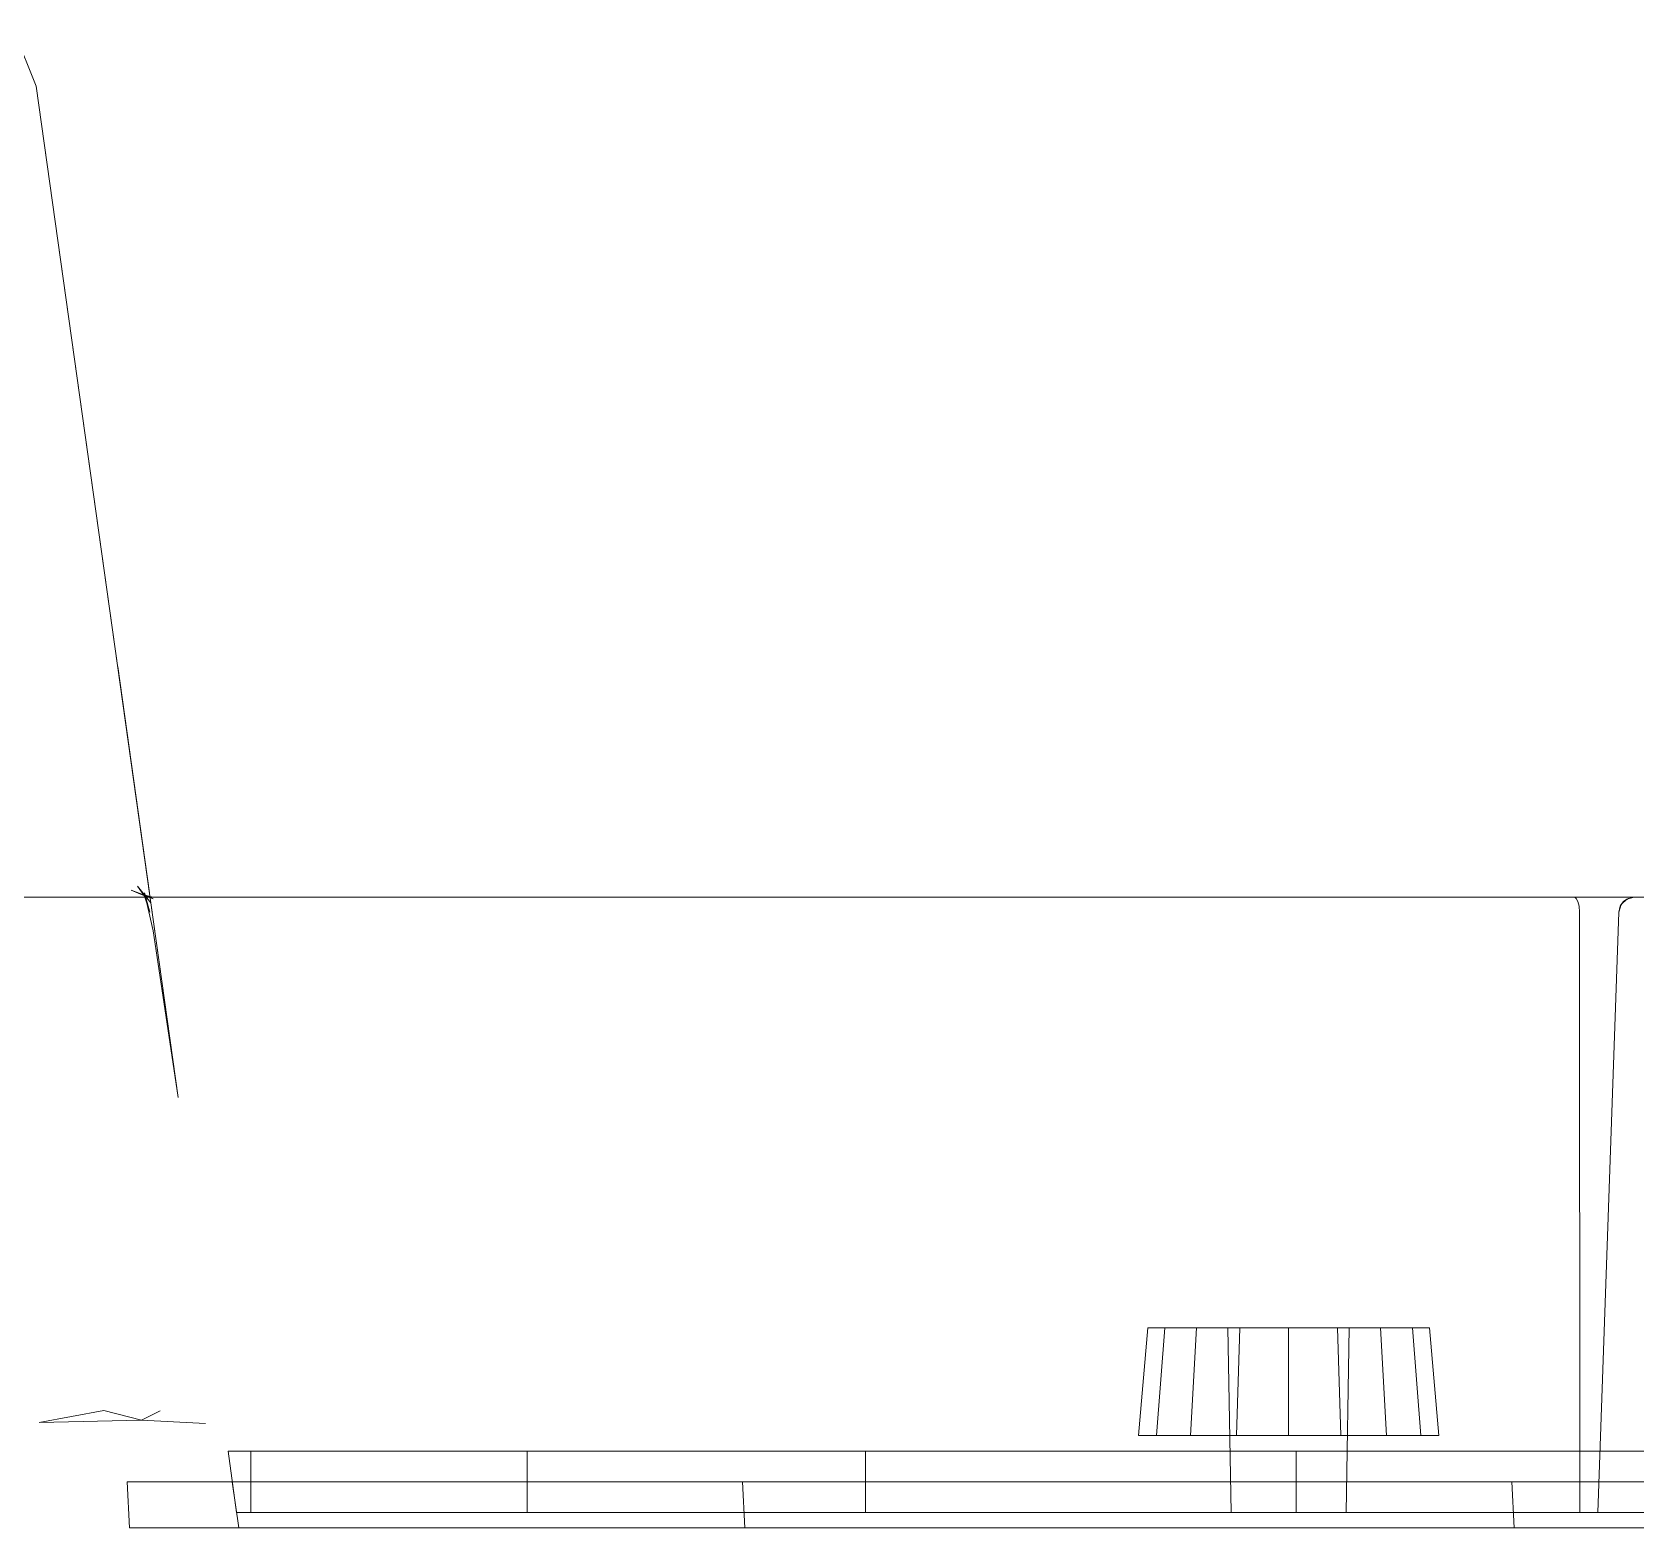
# Model space of a CAD drawing. Header units: millimetres. Extents: x 0 to 1729, y -270 to 583.
# Drawn here: x 253.7 to 305.8, y 519.8 to 568.5 of the extents above; entities that cross this region are included whole.
import ezdxf

# ---------------------------------------------------------------- set-up
doc = ezdxf.new("R2010")
doc.units = ezdxf.units.MM
doc.layers.add('OUTLINE', color=7, linetype='Continuous')

msp = doc.modelspace()

# ---------------------------------------------------------------- linework, layer by layer
at = {"layer": 'OUTLINE', "lineweight": 13}
for p, q in [((253.096, 568.464), (253.794, 566.71)), ((253.794, 566.71), (257.406, 541.008)), ((253.794, 566.71), (258.414, 533.836)), ((256.446, 547.837), (257.406, 541.008)), ((256.446, 547.837), (257.48, 540.481)), ((256.883, 540.569), (257.189, 540.444)), ((256.883, 540.569), (257.485, 540.34)), ((257.088, 540.706), (257.295, 540.436)), ((257.088, 540.706), (257.313, 540.371)), ((257.088, 540.706), (257.313, 540.371)), ((257.088, 540.706), (257.522, 540.154)), ((257.406, 541.008), (258.414, 533.836)), ((257.406, 541.008), (257.48, 540.481)), ((6, 540.34), (1142, 540.34)), ((6, 540.34), (1142, 540.34)), ((6, 540.34), (1142, 540.34)), ((6, 540.34), (1142, 540.34)), ((257.189, 540.444), (257.583, 540.34)), ((257.189, 540.444), (257.601, 540.285)), ((257.189, 540.444), (257.485, 540.34)), ((257.189, 540.444), (257.583, 540.34)), ((257.189, 540.444), (257.601, 540.285)), ((257.295, 540.436), (257.601, 540.285)), ((257.295, 540.436), (257.522, 540.154)), ((257.295, 540.436), (257.601, 540.285)), ((257.313, 540.371), (257.492, 539.861)), ((257.313, 540.371), (257.492, 539.861)), ((257.32, 540.481), (257.492, 539.861)), ((257.32, 540.481), (257.597, 539.253)), ((257.32, 540.481), (257.492, 539.861)), ((257.32, 540.481), (257.597, 539.253)), ((303.804, 540.34), (303.85, 540.304)), ((303.804, 540.34), (303.965, 540.34)), ((303.804, 540.34), (303.85, 540.304)), ((303.804, 540.34), (303.965, 540.34)), ((303.804, 540.34), (303.85, 540.304)), ((303.804, 540.34), (303.965, 540.34)), ((303.804, 540.34), (303.85, 540.304)), ((303.804, 540.34), (303.965, 540.34)), ((303.804, 540.34), (303.85, 540.304)), ((303.804, 540.34), (303.965, 540.34)), ((303.804, 540.34), (303.85, 540.304)), ((303.804, 540.34), (303.965, 540.34)), ((303.804, 540.34), (303.85, 540.304)), ((303.804, 540.34), (303.965, 540.34)), ((303.804, 540.34), (303.85, 540.304)), ((303.804, 540.34), (303.965, 540.34)), ((303.804, 540.34), (303.85, 540.304)), ((303.804, 540.34), (303.965, 540.34)), ((303.804, 540.34), (303.85, 540.304)), ((303.804, 540.34), (303.965, 540.34)), ((303.804, 540.34), (303.85, 540.304)), ((303.804, 540.34), (303.965, 540.34)), ((303.804, 540.34), (303.85, 540.304)), ((303.804, 540.34), (303.965, 540.34)), ((303.804, 540.34), (303.85, 540.304)), ((303.804, 540.34), (303.965, 540.34)), ((303.804, 540.34), (303.85, 540.304)), ((303.804, 540.34), (303.965, 540.34)), ((303.804, 540.34), (303.85, 540.304)), ((303.804, 540.34), (303.965, 540.34)), ((303.804, 540.34), (303.85, 540.304)), ((303.804, 540.34), (303.965, 540.34)), ((303.804, 540.34), (303.85, 540.304)), ((303.804, 540.34), (303.965, 540.34)), ((303.804, 540.34), (303.85, 540.304)), ((303.804, 540.34), (303.965, 540.34)), ((303.85, 540.304), (303.901, 540.202)), ((303.85, 540.304), (303.901, 540.202)), ((303.85, 540.304), (303.901, 540.202)), ((303.85, 540.304), (303.901, 540.202)), ((303.85, 540.304), (303.901, 540.202)), ((303.85, 540.304), (303.901, 540.202)), ((303.85, 540.304), (303.901, 540.202)), ((303.85, 540.304), (303.901, 540.202)), ((303.85, 540.304), (303.901, 540.202)), ((303.85, 540.304), (303.901, 540.202)), ((303.85, 540.304), (303.901, 540.202)), ((303.85, 540.304), (303.901, 540.202)), ((303.85, 540.304), (303.901, 540.202)), ((303.85, 540.304), (303.901, 540.202)), ((303.85, 540.304), (303.901, 540.202)), ((303.85, 540.304), (303.901, 540.202)), ((303.85, 540.304), (303.901, 540.202)), ((303.85, 540.304), (303.901, 540.202)), ((303.901, 540.202), (303.941, 540.047)), ((303.901, 540.202), (303.941, 540.047)), ((303.901, 540.202), (303.941, 540.047)), ((303.901, 540.202), (303.941, 540.047)), ((303.901, 540.202), (303.941, 540.047)), ((303.901, 540.202), (303.941, 540.047)), ((303.901, 540.202), (303.941, 540.047)), ((303.901, 540.202), (303.941, 540.047)), ((303.901, 540.202), (303.941, 540.047)), ((303.901, 540.202), (303.941, 540.047)), ((303.901, 540.202), (303.941, 540.047)), ((303.901, 540.202), (303.941, 540.047)), ((303.901, 540.202), (303.941, 540.047)), ((303.901, 540.202), (303.941, 540.047)), ((303.901, 540.202), (303.941, 540.047)), ((303.901, 540.202), (303.941, 540.047)), ((303.901, 540.202), (303.941, 540.047)), ((303.901, 540.202), (303.941, 540.047)), ((303.941, 540.047), (303.957, 539.857)), ((303.941, 540.047), (303.957, 539.857)), ((303.941, 540.047), (303.957, 539.857)), ((303.941, 540.047), (303.957, 539.857)), ((303.941, 540.047), (303.957, 539.857)), ((303.941, 540.047), (303.957, 539.857)), ((303.941, 540.047), (303.957, 539.857)), ((303.941, 540.047), (303.957, 539.857)), ((303.941, 540.047), (303.957, 539.857)), ((303.941, 540.047), (303.957, 539.857)), ((303.941, 540.047), (303.957, 539.857)), ((303.941, 540.047), (303.957, 539.857)), ((303.941, 540.047), (303.957, 539.857)), ((303.941, 540.047), (303.957, 539.857)), ((303.941, 540.047), (303.957, 539.857)), ((303.941, 540.047), (303.957, 539.857)), ((303.941, 540.047), (303.957, 539.857)), ((303.941, 540.047), (303.957, 539.857)), ((303.965, 540.34), (304.482, 540.34)), ((303.965, 540.34), (304.482, 540.34)), ((303.965, 540.34), (304.482, 540.34)), ((303.965, 540.34), (304.482, 540.34)), ((303.965, 540.34), (304.482, 540.34)), ((303.965, 540.34), (304.482, 540.34)), ((303.965, 540.34), (304.482, 540.34)), ((303.965, 540.34), (304.482, 540.34)), ((303.965, 540.34), (304.482, 540.34)), ((303.965, 540.34), (304.482, 540.34)), ((303.965, 540.34), (304.482, 540.34)), ((303.965, 540.34), (304.482, 540.34)), ((303.965, 540.34), (304.482, 540.34)), ((303.965, 540.34), (304.482, 540.34)), ((303.965, 540.34), (304.482, 540.34)), ((303.965, 540.34), (304.482, 540.34)), ((303.965, 540.34), (304.482, 540.34)), ((303.965, 540.34), (304.482, 540.34)), ((304.482, 540.34), (305.237, 540.34)), ((304.482, 540.34), (305.237, 540.34)), ((304.482, 540.34), (305.237, 540.34)), ((304.482, 540.34), (305.237, 540.34)), ((304.482, 540.34), (305.237, 540.34)), ((304.482, 540.34), (305.237, 540.34)), ((304.482, 540.34), (305.237, 540.34)), ((304.482, 540.34), (305.237, 540.34)), ((304.482, 540.34), (305.237, 540.34)), ((304.482, 540.34), (305.237, 540.34)), ((304.482, 540.34), (305.237, 540.34)), ((304.482, 540.34), (305.237, 540.34)), ((304.482, 540.34), (305.237, 540.34)), ((304.482, 540.34), (305.237, 540.34)), ((304.482, 540.34), (305.237, 540.34)), ((304.482, 540.34), (305.237, 540.34)), ((304.482, 540.34), (305.237, 540.34)), ((304.482, 540.34), (305.237, 540.34)), ((305.233, 539.857), (305.306, 540.1)), ((305.233, 539.857), (305.306, 540.1)), ((305.233, 539.857), (305.278, 540.047)), ((305.233, 539.857), (305.278, 540.047)), ((305.233, 539.857), (305.278, 540.047)), ((305.233, 539.857), (305.278, 540.047)), ((305.233, 539.857), (305.278, 540.047)), ((305.233, 539.857), (305.278, 540.047)), ((305.233, 539.857), (305.278, 540.047)), ((305.233, 539.857), (305.278, 540.047)), ((305.233, 539.857), (305.278, 540.047)), ((305.233, 539.857), (305.278, 540.047)), ((305.233, 539.857), (305.278, 540.047)), ((305.233, 539.857), (305.278, 540.047)), ((305.233, 539.857), (305.278, 540.047)), ((305.233, 539.857), (305.278, 540.047)), ((305.233, 539.857), (305.278, 540.047)), ((305.233, 539.857), (305.278, 540.047)), ((305.233, 539.857), (305.278, 540.047)), ((305.233, 539.857), (305.278, 540.047)), ((305.237, 540.34), (305.733, 540.34)), ((305.237, 540.34), (305.733, 540.34)), ((305.237, 540.34), (305.733, 540.34)), ((305.237, 540.34), (305.733, 540.34)), ((305.237, 540.34), (305.733, 540.34)), ((305.237, 540.34), (305.733, 540.34)), ((305.237, 540.34), (305.733, 540.34)), ((305.237, 540.34), (305.733, 540.34)), ((305.237, 540.34), (305.733, 540.34)), ((305.237, 540.34), (305.733, 540.34)), ((305.237, 540.34), (305.733, 540.34)), ((305.237, 540.34), (305.733, 540.34)), ((305.237, 540.34), (305.733, 540.34)), ((305.237, 540.34), (305.733, 540.34)), ((305.237, 540.34), (305.733, 540.34)), ((305.237, 540.34), (305.733, 540.34)), ((305.237, 540.34), (305.733, 540.34)), ((305.237, 540.34), (305.733, 540.34)), ((305.278, 540.047), (305.388, 540.202)), ((305.278, 540.047), (305.388, 540.202)), ((305.278, 540.047), (305.388, 540.202)), ((305.278, 540.047), (305.388, 540.202)), ((305.278, 540.047), (305.388, 540.202)), ((305.278, 540.047), (305.388, 540.202)), ((305.278, 540.047), (305.388, 540.202)), ((305.278, 540.047), (305.388, 540.202)), ((305.278, 540.047), (305.388, 540.202)), ((305.278, 540.047), (305.388, 540.202)), ((305.278, 540.047), (305.388, 540.202)), ((305.278, 540.047), (305.388, 540.202)), ((305.278, 540.047), (305.388, 540.202)), ((305.278, 540.047), (305.388, 540.202)), ((305.278, 540.047), (305.388, 540.202)), ((305.278, 540.047), (305.388, 540.202)), ((305.278, 540.047), (305.388, 540.202)), ((305.278, 540.047), (305.388, 540.202)), ((305.278, 540.047), (305.306, 540.1)), ((305.278, 540.047), (305.306, 540.1)), ((305.306, 540.1), (305.488, 540.276)), ((305.306, 540.1), (305.488, 540.276)), ((305.306, 540.1), (305.388, 540.202)), ((305.306, 540.1), (305.388, 540.202)), ((305.388, 540.202), (305.547, 540.304)), ((305.388, 540.202), (305.547, 540.304)), ((305.388, 540.202), (305.547, 540.304)), ((305.388, 540.202), (305.547, 540.304)), ((305.388, 540.202), (305.547, 540.304)), ((305.388, 540.202), (305.547, 540.304)), ((305.388, 540.202), (305.547, 540.304)), ((305.388, 540.202), (305.547, 540.304)), ((305.388, 540.202), (305.547, 540.304)), ((305.388, 540.202), (305.547, 540.304)), ((305.388, 540.202), (305.547, 540.304)), ((305.388, 540.202), (305.547, 540.304)), ((305.388, 540.202), (305.547, 540.304)), ((305.388, 540.202), (305.547, 540.304)), ((305.388, 540.202), (305.547, 540.304)), ((305.388, 540.202), (305.547, 540.304)), ((305.388, 540.202), (305.547, 540.304)), ((305.388, 540.202), (305.547, 540.304)), ((305.388, 540.202), (305.488, 540.276)), ((305.388, 540.202), (305.488, 540.276)), ((305.488, 540.276), (305.733, 540.34)), ((305.488, 540.276), (305.733, 540.34)), ((305.488, 540.276), (305.547, 540.304)), ((305.488, 540.276), (305.547, 540.304)), ((305.547, 540.304), (305.733, 540.34)), ((305.547, 540.304), (305.733, 540.34)), ((305.547, 540.304), (305.733, 540.34)), ((305.547, 540.304), (305.733, 540.34)), ((305.547, 540.304), (305.733, 540.34)), ((305.547, 540.304), (305.733, 540.34)), ((305.547, 540.304), (305.733, 540.34)), ((305.547, 540.304), (305.733, 540.34)), ((305.547, 540.304), (305.733, 540.34)), ((305.547, 540.304), (305.733, 540.34)), ((305.547, 540.304), (305.733, 540.34)), ((305.547, 540.304), (305.733, 540.34)), ((305.547, 540.304), (305.733, 540.34)), ((305.547, 540.304), (305.733, 540.34)), ((305.547, 540.304), (305.733, 540.34)), ((305.547, 540.304), (305.733, 540.34)), ((305.547, 540.304), (305.733, 540.34)), ((305.547, 540.304), (305.733, 540.34)), ((303.957, 539.857), (303.962, 520.34)), ((303.957, 539.857), (303.962, 520.34)), ((303.957, 539.857), (303.962, 520.34)), ((303.957, 539.857), (303.962, 520.34)), ((303.957, 539.857), (303.962, 520.34)), ((303.957, 539.857), (303.962, 520.34)), ((303.957, 539.857), (303.962, 520.34)), ((303.957, 539.857), (303.962, 520.34)), ((303.957, 539.857), (303.962, 520.34)), ((303.957, 539.857), (303.962, 520.34)), ((303.957, 539.857), (303.962, 520.34)), ((303.957, 539.857), (303.962, 520.34)), ((303.957, 539.857), (303.962, 520.34)), ((303.957, 539.857), (303.962, 520.34)), ((303.957, 539.857), (303.962, 520.34)), ((303.957, 539.857), (303.962, 520.34)), ((303.957, 539.857), (303.962, 520.34)), ((303.957, 539.857), (303.962, 520.34)), ((304.552, 520.34), (305.233, 539.857)), ((304.552, 520.34), (305.233, 539.857)), ((304.552, 520.34), (305.233, 539.857)), ((304.552, 520.34), (305.233, 539.857)), ((304.552, 520.34), (305.233, 539.857)), ((304.552, 520.34), (305.233, 539.857)), ((304.552, 520.34), (305.233, 539.857)), ((304.552, 520.34), (305.233, 539.857)), ((304.552, 520.34), (305.233, 539.857)), ((304.552, 520.34), (305.233, 539.857)), ((304.552, 520.34), (305.233, 539.857)), ((304.552, 520.34), (305.233, 539.857)), ((304.552, 520.34), (305.233, 539.857)), ((304.552, 520.34), (305.233, 539.857)), ((304.552, 520.34), (305.233, 539.857)), ((304.552, 520.34), (305.233, 539.857)), ((304.552, 520.34), (305.233, 539.857)), ((304.552, 520.34), (305.233, 539.857)), ((257.597, 539.253), (258.414, 533.836)), ((257.597, 539.253), (258.414, 533.836)), ((289.619, 522.84), (289.921, 526.34)), ((289.619, 522.84), (289.921, 526.34)), ((289.921, 526.34), (290.473, 526.34)), ((289.921, 526.34), (291.511, 526.34)), ((289.921, 526.34), (290.473, 526.34)), ((289.921, 526.34), (291.511, 526.34)), ((290.208, 522.84), (290.473, 526.34)), ((290.208, 522.84), (290.473, 526.34)), ((290.473, 526.34), (292.91, 526.34)), ((290.473, 526.34), (292.91, 526.34)), ((291.314, 522.84), (291.511, 526.34)), ((291.314, 522.84), (291.511, 526.34)), ((291.511, 526.34), (294.5, 526.34)), ((291.511, 526.34), (294.5, 526.34)), ((292.53, 526.34), (292.634, 520.34)), ((292.53, 526.34), (292.768, 526.34)), ((292.53, 526.34), (293.214, 526.34)), ((292.53, 526.34), (292.634, 520.34)), ((292.53, 526.34), (292.768, 526.34)), ((292.53, 526.34), (293.214, 526.34)), ((292.768, 526.34), (293.816, 526.34)), ((292.768, 526.34), (293.816, 526.34)), ((292.805, 522.84), (292.91, 526.34)), ((292.805, 522.84), (292.91, 526.34)), ((292.91, 526.34), (296.09, 526.34)), ((292.91, 526.34), (296.09, 526.34)), ((293.214, 526.34), (294.5, 526.34)), ((293.214, 526.34), (294.5, 526.34)), ((293.816, 526.34), (295.184, 526.34)), ((293.816, 526.34), (295.184, 526.34)), ((294.5, 522.84), (294.5, 526.34)), ((294.5, 522.84), (294.5, 526.34)), ((294.5, 526.34), (297.489, 526.34)), ((294.5, 526.34), (295.786, 526.34)), ((294.5, 526.34), (295.786, 526.34)), ((294.5, 526.34), (297.489, 526.34)), ((295.184, 526.34), (296.232, 526.34)), ((295.184, 526.34), (296.232, 526.34)), ((295.786, 526.34), (296.47, 526.34)), ((295.786, 526.34), (296.47, 526.34)), ((296.09, 526.34), (296.195, 522.84)), ((296.09, 526.34), (298.527, 526.34)), ((296.09, 526.34), (296.195, 522.84)), ((296.09, 526.34), (298.527, 526.34)), ((296.232, 526.34), (296.47, 526.34)), ((296.232, 526.34), (296.47, 526.34)), ((296.367, 520.34), (296.47, 526.34)), ((296.367, 520.34), (296.47, 526.34)), ((297.489, 526.34), (297.686, 522.84)), ((297.489, 526.34), (299.079, 526.34)), ((297.489, 526.34), (297.686, 522.84)), ((297.489, 526.34), (299.079, 526.34)), ((298.527, 526.34), (298.792, 522.84)), ((298.527, 526.34), (299.079, 526.34)), ((298.527, 526.34), (298.792, 522.84)), ((298.527, 526.34), (299.079, 526.34)), ((299.079, 526.34), (299.381, 522.84)), ((299.079, 526.34), (299.381, 522.84)), ((253.897, 523.262), (255.997, 523.662)), ((253.897, 523.262), (255.997, 523.662)), ((253.897, 523.262), (257.218, 523.338)), ((253.897, 523.262), (257.218, 523.338)), ((255.997, 523.662), (257.218, 523.338)), ((255.997, 523.662), (257.218, 523.338)), ((257.218, 523.338), (257.82, 523.646)), ((257.218, 523.338), (257.82, 523.646)), ((257.218, 523.338), (259.301, 523.236)), ((257.218, 523.338), (259.301, 523.236)), ((289.619, 522.84), (290.208, 522.84)), ((289.619, 522.84), (291.314, 522.84)), ((289.619, 522.84), (290.208, 522.84)), ((289.619, 522.84), (291.314, 522.84)), ((290.208, 522.84), (292.805, 522.84)), ((290.208, 522.84), (292.805, 522.84)), ((291.314, 522.84), (294.5, 522.84)), ((291.314, 522.84), (294.5, 522.84)), ((292.805, 522.84), (296.195, 522.84)), ((292.805, 522.84), (296.195, 522.84)), ((294.5, 522.84), (297.686, 522.84)), ((294.5, 522.84), (297.686, 522.84)), ((296.195, 522.84), (298.792, 522.84)), ((296.195, 522.84), (298.792, 522.84)), ((297.686, 522.84), (299.381, 522.84)), ((297.686, 522.84), (299.381, 522.84)), ((298.792, 522.84), (299.381, 522.84)), ((298.792, 522.84), (299.381, 522.84)), ((260.03, 522.34), (260.03, 522.34)), ((260.03, 522.34), (260.311, 520.34)), ((260.03, 522.34), (269.119, 522.34)), ((260.03, 522.34), (260.311, 520.34)), ((260.03, 522.34), (267.962, 522.34)), ((260.03, 522.34), (260.03, 522.34)), ((260.03, 522.34), (265.109, 522.34)), ((260.03, 522.34), (264.756, 522.34)), ((260.03, 522.34), (260.03, 522.34)), ((260.03, 522.34), (260.311, 520.34)), ((260.03, 522.34), (264.993, 522.34)), ((260.03, 522.34), (260.311, 520.34)), ((260.03, 522.34), (264.989, 522.34)), ((260.767, 522.34), (260.771, 520.34)), ((260.767, 522.34), (261.141, 522.34)), ((260.767, 522.34), (261.532, 522.34)), ((261.141, 522.34), (262.649, 522.34)), ((261.532, 522.34), (263.428, 522.34)), ((262.649, 522.34), (265.275, 522.34)), ((263.428, 522.34), (266.433, 522.34)), ((264.756, 522.34), (270.299, 522.34)), ((264.989, 522.34), (270.1, 522.34)), ((264.993, 522.34), (270.151, 522.34)), ((265.109, 522.34), (271.115, 522.34)), ((265.275, 522.34), (268.989, 522.34)), ((266.433, 522.34), (270.512, 522.34)), ((267.962, 522.34), (276.365, 522.34)), ((268.989, 522.34), (273.748, 522.34)), ((269.119, 522.34), (278.684, 522.34)), ((269.75, 520.34), (269.75, 522.34)), ((269.75, 522.34), (270.246, 522.34)), ((269.75, 522.34), (270.246, 522.34)), ((270.1, 522.34), (275.355, 522.34)), ((270.151, 522.34), (275.494, 522.34)), ((270.246, 522.34), (271.728, 522.34)), ((270.246, 522.34), (271.728, 522.34)), ((270.299, 522.34), (276.61, 522.34)), ((270.512, 522.34), (275.618, 522.34)), ((271.115, 522.34), (277.991, 522.34)), ((271.728, 522.34), (274.179, 522.34)), ((271.728, 522.34), (274.179, 522.34)), ((273.748, 522.34), (279.497, 522.34)), ((274.179, 522.34), (277.574, 522.34)), ((274.179, 522.34), (277.574, 522.34)), ((275.355, 522.34), (280.746, 522.34)), ((275.494, 522.34), (281.009, 522.34)), ((275.618, 522.34), (281.694, 522.34)), ((276.365, 522.34), (285.197, 522.34)), ((276.61, 522.34), (283.636, 522.34)), ((277.574, 522.34), (281.875, 522.34)), ((277.574, 522.34), (281.875, 522.34)), ((277.991, 522.34), (285.668, 522.34)), ((278.684, 522.34), (288.676, 522.34)), ((279.497, 522.34), (286.171, 522.34)), ((280.746, 522.34), (286.263, 522.34)), ((280.75, 520.34), (280.75, 522.34)), ((280.75, 522.34), (281.25, 522.34)), ((280.75, 522.34), (281.25, 522.34)), ((281.009, 522.34), (286.687, 522.34)), ((281.25, 522.34), (282.743, 522.34)), ((281.25, 522.34), (282.743, 522.34)), ((281.694, 522.34), (288.669, 522.34)), ((281.875, 522.34), (287.034, 522.34)), ((281.875, 522.34), (287.034, 522.34)), ((282.743, 522.34), (285.211, 522.34)), ((282.743, 522.34), (285.211, 522.34)), ((283.636, 522.34), (291.317, 522.34)), ((285.197, 522.34), (294.411, 522.34)), ((285.211, 522.34), (288.623, 522.34)), ((285.211, 522.34), (288.623, 522.34)), ((285.668, 522.34), (294.073, 522.34)), ((286.171, 522.34), (293.693, 522.34)), ((286.263, 522.34), (291.898, 522.34)), ((286.687, 522.34), (292.515, 522.34)), ((287.034, 522.34), (292.995, 522.34)), ((287.034, 522.34), (292.995, 522.34)), ((288.623, 522.34), (292.935, 522.34)), ((288.623, 522.34), (292.935, 522.34)), ((288.669, 522.34), (296.464, 522.34)), ((288.676, 522.34), (299.042, 522.34)), ((291.317, 522.34), (299.587, 522.34)), ((291.898, 522.34), (297.643, 522.34)), ((292.515, 522.34), (298.481, 522.34)), ((292.935, 522.34), (298.094, 522.34)), ((292.935, 522.34), (298.094, 522.34)), ((292.995, 522.34), (299.694, 522.34)), ((292.995, 522.34), (299.694, 522.34)), ((293.693, 522.34), (301.978, 522.34)), ((294.073, 522.34), (303.124, 522.34)), ((294.411, 522.34), (303.961, 522.34)), ((294.75, 520.34), (294.75, 522.34)), ((294.75, 522.34), (295.109, 522.34)), ((294.75, 522.34), (295.109, 522.34)), ((295.109, 522.34), (296.181, 522.34)), ((295.109, 522.34), (296.181, 522.34)), ((296.181, 522.34), (297.956, 522.34)), ((296.181, 522.34), (297.956, 522.34)), ((296.464, 522.34), (304.989, 522.34)), ((297.643, 522.34), (336.488, 522.34)), ((297.956, 522.34), (300.413, 522.34)), ((297.956, 522.34), (300.413, 522.34)), ((298.094, 522.34), (304.035, 522.34)), ((298.094, 522.34), (304.035, 522.34)), ((298.481, 522.34), (304.574, 522.34)), ((299.042, 522.34), (309.728, 522.34)), ((299.587, 522.34), (308.375, 522.34)), ((299.694, 522.34), (307.055, 522.34)), ((299.694, 522.34), (307.055, 522.34)), ((300.413, 522.34), (303.525, 522.34)), ((300.413, 522.34), (303.525, 522.34)), ((301.978, 522.34), (310.929, 522.34)), ((303.124, 522.34), (312.731, 522.34)), ((303.525, 522.34), (307.259, 522.34)), ((303.525, 522.34), (307.259, 522.34)), ((303.961, 522.34), (313.799, 522.34)), ((304.035, 522.34), (310.683, 522.34)), ((304.035, 522.34), (310.683, 522.34)), ((304.574, 522.34), (310.781, 522.34)), ((304.989, 522.34), (314.147, 522.34)), ((256.75, 521.34), (256.829, 519.84)), ((256.75, 521.34), (257.317, 521.34)), ((256.75, 521.34), (257.317, 521.34)), ((257.317, 521.34), (259.012, 521.34)), ((257.317, 521.34), (259.012, 521.34)), ((257.895, 521.34), (257.895, 521.34)), ((257.895, 521.34), (259.055, 521.34)), ((257.895, 521.34), (259.055, 521.34)), ((259.012, 521.34), (261.816, 521.34)), ((259.012, 521.34), (261.816, 521.34)), ((259.055, 521.34), (261.361, 521.34)), ((259.055, 521.34), (261.361, 521.34)), ((260.17, 521.34), (260.17, 521.34)), ((260.17, 521.34), (260.381, 519.84)), ((260.17, 521.34), (268.618, 521.34)), ((260.17, 521.34), (260.381, 519.84)), ((260.17, 521.34), (268.591, 521.34)), ((260.17, 521.34), (260.17, 521.34)), ((260.17, 521.34), (260.381, 519.84)), ((260.17, 521.34), (268.591, 521.34)), ((260.17, 521.34), (260.381, 519.84)), ((260.17, 521.34), (268.618, 521.34)), ((261.361, 521.34), (264.788, 521.34)), ((261.361, 521.34), (264.788, 521.34)), ((261.816, 521.34), (265.698, 521.34)), ((261.816, 521.34), (265.698, 521.34)), ((264.788, 521.34), (269.296, 521.34)), ((264.788, 521.34), (269.296, 521.34)), ((265.698, 521.34), (270.616, 521.34)), ((265.698, 521.34), (270.616, 521.34)), ((268.591, 521.34), (277.501, 521.34)), ((268.591, 521.34), (277.501, 521.34)), ((268.618, 521.34), (277.546, 521.34)), ((268.618, 521.34), (277.546, 521.34)), ((269.296, 521.34), (274.835, 521.34)), ((269.296, 521.34), (274.835, 521.34)), ((270.616, 521.34), (276.517, 521.34)), ((270.616, 521.34), (276.517, 521.34)), ((274.835, 521.34), (281.342, 521.34)), ((274.835, 521.34), (281.342, 521.34)), ((276.517, 521.34), (283.335, 521.34)), ((276.517, 521.34), (283.335, 521.34)), ((276.75, 521.34), (276.829, 519.84)), ((276.75, 521.34), (277.207, 521.34)), ((276.75, 521.34), (277.207, 521.34)), ((277.207, 521.34), (278.575, 521.34)), ((277.207, 521.34), (278.575, 521.34)), ((277.501, 521.34), (286.852, 521.34)), ((277.501, 521.34), (286.852, 521.34)), ((277.546, 521.34), (286.909, 521.34)), ((277.546, 521.34), (286.909, 521.34)), ((277.867, 521.34), (277.867, 521.34)), ((277.867, 521.34), (278.8, 521.34)), ((277.867, 521.34), (278.8, 521.34)), ((278.575, 521.34), (280.837, 521.34)), ((278.575, 521.34), (280.837, 521.34)), ((278.8, 521.34), (280.657, 521.34)), ((278.8, 521.34), (280.657, 521.34)), ((280.657, 521.34), (283.415, 521.34)), ((280.657, 521.34), (283.415, 521.34)), ((280.837, 521.34), (283.969, 521.34)), ((280.837, 521.34), (283.969, 521.34)), ((281.342, 521.34), (288.743, 521.34)), ((281.342, 521.34), (288.743, 521.34)), ((283.335, 521.34), (290.995, 521.34)), ((283.335, 521.34), (290.995, 521.34)), ((283.415, 521.34), (287.043, 521.34)), ((283.415, 521.34), (287.043, 521.34)), ((283.969, 521.34), (287.937, 521.34)), ((283.969, 521.34), (287.937, 521.34)), ((286.852, 521.34), (296.595, 521.34)), ((286.852, 521.34), (296.595, 521.34)), ((286.909, 521.34), (296.656, 521.34)), ((286.909, 521.34), (296.656, 521.34)), ((287.043, 521.34), (291.502, 521.34)), ((287.043, 521.34), (291.502, 521.34)), ((287.937, 521.34), (292.697, 521.34)), ((287.937, 521.34), (292.697, 521.34)), ((288.743, 521.34), (296.954, 521.34)), ((288.743, 521.34), (296.954, 521.34)), ((290.995, 521.34), (299.414, 521.34)), ((290.995, 521.34), (299.414, 521.34)), ((291.502, 521.34), (296.739, 521.34)), ((291.502, 521.34), (296.739, 521.34)), ((292.697, 521.34), (298.197, 521.34)), ((292.697, 521.34), (298.197, 521.34)), ((296.595, 521.34), (306.677, 521.34)), ((296.595, 521.34), (306.677, 521.34)), ((296.656, 521.34), (306.737, 521.34)), ((296.656, 521.34), (306.737, 521.34)), ((296.739, 521.34), (302.695, 521.34)), ((296.739, 521.34), (302.695, 521.34)), ((296.954, 521.34), (305.882, 521.34)), ((296.954, 521.34), (305.882, 521.34)), ((298.197, 521.34), (304.378, 521.34)), ((298.197, 521.34), (304.378, 521.34)), ((299.414, 521.34), (308.5, 521.34)), ((299.414, 521.34), (308.5, 521.34)), ((301.75, 521.34), (301.829, 519.84)), ((301.75, 521.34), (302.07, 521.34)), ((301.75, 521.34), (302.07, 521.34)), ((302.07, 521.34), (303.028, 521.34)), ((302.07, 521.34), (303.028, 521.34)), ((302.695, 521.34), (309.304, 521.34)), ((302.695, 521.34), (309.304, 521.34)), ((302.832, 521.34), (302.832, 521.34)), ((302.832, 521.34), (303.482, 521.34)), ((302.832, 521.34), (303.482, 521.34)), ((303.028, 521.34), (304.613, 521.34)), ((303.028, 521.34), (304.613, 521.34)), ((303.482, 521.34), (304.776, 521.34)), ((303.482, 521.34), (304.776, 521.34)), ((304.378, 521.34), (311.17, 521.34)), ((304.378, 521.34), (311.17, 521.34)), ((304.613, 521.34), (306.808, 521.34)), ((304.613, 521.34), (306.808, 521.34)), ((304.776, 521.34), (306.698, 521.34)), ((304.776, 521.34), (306.698, 521.34)), ((260.311, 520.34), (260.311, 520.34)), ((260.311, 520.34), (260.445, 520.34)), ((260.311, 520.34), (260.445, 520.34)), ((260.311, 520.34), (260.311, 520.34)), ((260.311, 520.34), (260.445, 520.34)), ((260.311, 520.34), (260.445, 520.34)), ((260.311, 520.34), (260.311, 520.34)), ((260.311, 520.34), (260.445, 520.34)), ((260.311, 520.34), (260.311, 520.34)), ((260.311, 520.34), (269.384, 520.34)), ((260.311, 520.34), (268.641, 520.34)), ((260.311, 520.34), (260.445, 520.34)), ((260.311, 520.34), (260.311, 520.34)), ((260.311, 520.34), (260.445, 520.34)), ((260.311, 520.34), (260.445, 520.34)), ((260.311, 520.34), (260.311, 520.34)), ((260.311, 520.34), (260.445, 520.34)), ((260.311, 520.34), (260.445, 520.34)), ((260.311, 520.34), (260.311, 520.34)), ((260.311, 520.34), (260.445, 520.34)), ((260.311, 520.34), (260.311, 520.34)), ((260.311, 520.34), (265.418, 520.34)), ((260.311, 520.34), (260.445, 520.34)), ((260.311, 520.34), (260.311, 520.34)), ((260.311, 520.34), (260.445, 520.34)), ((260.311, 520.34), (260.445, 520.34)), ((260.311, 520.34), (260.311, 520.34)), ((260.311, 520.34), (260.445, 520.34)), ((260.311, 520.34), (260.445, 520.34)), ((260.311, 520.34), (260.311, 520.34)), ((260.311, 520.34), (260.445, 520.34)), ((260.311, 520.34), (265.033, 520.34)), ((260.311, 520.34), (260.311, 520.34)), ((260.311, 520.34), (265.238, 520.34)), ((260.311, 520.34), (266.05, 520.34)), ((260.311, 520.34), (260.445, 520.34)), ((260.311, 520.34), (260.311, 520.34)), ((260.311, 520.34), (260.445, 520.34)), ((260.311, 520.34), (260.445, 520.34)), ((260.445, 520.34), (260.813, 520.34)), ((260.445, 520.34), (260.813, 520.34)), ((260.445, 520.34), (260.813, 520.34)), ((260.445, 520.34), (260.813, 520.34)), ((260.445, 520.34), (260.813, 520.34)), ((260.445, 520.34), (260.813, 520.34)), ((260.445, 520.34), (260.813, 520.34)), ((260.445, 520.34), (260.813, 520.34)), ((260.445, 520.34), (260.813, 520.34)), ((260.445, 520.34), (260.813, 520.34)), ((260.445, 520.34), (260.813, 520.34)), ((260.445, 520.34), (260.813, 520.34)), ((260.445, 520.34), (260.813, 520.34)), ((260.445, 520.34), (260.813, 520.34)), ((260.445, 520.34), (260.813, 520.34)), ((260.445, 520.34), (260.813, 520.34)), ((260.445, 520.34), (260.813, 520.34)), ((260.445, 520.34), (260.813, 520.34)), ((260.445, 520.34), (260.813, 520.34)), ((260.445, 520.34), (260.813, 520.34)), ((260.771, 520.34), (261.123, 520.34)), ((260.771, 520.34), (261.554, 520.34)), ((260.813, 520.34), (261.316, 520.34)), ((260.813, 520.34), (261.316, 520.34)), ((260.813, 520.34), (261.316, 520.34)), ((260.813, 520.34), (261.316, 520.34)), ((260.813, 520.34), (261.316, 520.34)), ((260.813, 520.34), (261.316, 520.34)), ((260.813, 520.34), (261.316, 520.34)), ((260.813, 520.34), (261.316, 520.34)), ((260.813, 520.34), (261.316, 520.34)), ((260.813, 520.34), (261.316, 520.34)), ((260.813, 520.34), (261.316, 520.34)), ((260.813, 520.34), (261.316, 520.34)), ((260.813, 520.34), (261.316, 520.34)), ((260.813, 520.34), (261.316, 520.34)), ((260.813, 520.34), (261.316, 520.34)), ((260.813, 520.34), (261.316, 520.34)), ((260.813, 520.34), (261.316, 520.34)), ((260.813, 520.34), (261.316, 520.34)), ((260.813, 520.34), (261.316, 520.34)), ((260.813, 520.34), (261.316, 520.34)), ((261.123, 520.34), (262.608, 520.34)), ((261.316, 520.34), (303.552, 520.34)), ((261.316, 520.34), (303.962, 520.34)), ((261.316, 520.34), (303.962, 520.34)), ((261.316, 520.34), (303.962, 520.34)), ((261.316, 520.34), (303.962, 520.34)), ((261.316, 520.34), (303.962, 520.34)), ((261.316, 520.34), (303.962, 520.34)), ((261.316, 520.34), (303.962, 520.34)), ((261.316, 520.34), (303.962, 520.34)), ((261.316, 520.34), (303.962, 520.34)), ((261.316, 520.34), (303.962, 520.34)), ((261.316, 520.34), (303.962, 520.34)), ((261.316, 520.34), (303.962, 520.34)), ((261.316, 520.34), (303.962, 520.34)), ((261.316, 520.34), (303.962, 520.34)), ((261.316, 520.34), (303.962, 520.34)), ((261.316, 520.34), (303.962, 520.34)), ((261.316, 520.34), (303.962, 520.34)), ((261.316, 520.34), (303.962, 520.34)), ((261.316, 520.34), (303.552, 520.34)), ((261.554, 520.34), (263.465, 520.34)), ((262.608, 520.34), (265.209, 520.34)), ((263.465, 520.34), (266.482, 520.34)), ((265.033, 520.34), (270.55, 520.34)), ((265.209, 520.34), (268.895, 520.34)), ((265.238, 520.34), (270.356, 520.34)), ((265.418, 520.34), (271.44, 520.34)), ((266.05, 520.34), (271.988, 520.34)), ((266.482, 520.34), (270.57, 520.34)), ((268.641, 520.34), (277.484, 520.34)), ((268.895, 520.34), (273.624, 520.34)), ((269.384, 520.34), (278.93, 520.34)), ((269.75, 520.34), (270.246, 520.34)), ((269.75, 520.34), (270.246, 520.34)), ((270.246, 520.34), (271.728, 520.34)), ((270.246, 520.34), (271.728, 520.34)), ((270.356, 520.34), (275.654, 520.34)), ((270.55, 520.34), (276.816, 520.34)), ((270.57, 520.34), (275.682, 520.34)), ((271.44, 520.34), (278.319, 520.34)), ((271.728, 520.34), (274.179, 520.34)), ((271.728, 520.34), (274.179, 520.34)), ((271.988, 520.34), (278.114, 520.34)), ((273.624, 520.34), (279.344, 520.34)), ((274.179, 520.34), (277.574, 520.34)), ((274.179, 520.34), (277.574, 520.34)), ((275.654, 520.34), (281.122, 520.34)), ((275.682, 520.34), (281.761, 520.34)), ((276.816, 520.34), (283.78, 520.34)), ((277.484, 520.34), (286.788, 520.34)), ((277.574, 520.34), (281.875, 520.34)), ((277.574, 520.34), (281.875, 520.34)), ((278.114, 520.34), (284.414, 520.34)), ((278.319, 520.34), (285.988, 520.34)), ((278.93, 520.34), (288.898, 520.34)), ((279.344, 520.34), (285.987, 520.34)), ((280.75, 520.34), (281.25, 520.34)), ((280.75, 520.34), (281.25, 520.34)), ((281.122, 520.34), (286.749, 520.34)), ((281.25, 520.34), (282.743, 520.34)), ((281.25, 520.34), (282.743, 520.34)), ((281.761, 520.34), (288.736, 520.34)), ((281.875, 520.34), (287.034, 520.34)), ((281.875, 520.34), (287.034, 520.34)), ((282.743, 520.34), (285.211, 520.34)), ((282.743, 520.34), (285.211, 520.34)), ((283.78, 520.34), (291.382, 520.34)), ((284.414, 520.34), (290.874, 520.34)), ((285.211, 520.34), (288.623, 520.34)), ((285.211, 520.34), (288.623, 520.34)), ((285.987, 520.34), (293.479, 520.34)), ((285.988, 520.34), (294.374, 520.34)), ((286.749, 520.34), (292.523, 520.34)), ((286.788, 520.34), (296.503, 520.34)), ((287.034, 520.34), (292.995, 520.34)), ((287.034, 520.34), (292.995, 520.34)), ((288.623, 520.34), (292.935, 520.34)), ((288.623, 520.34), (292.935, 520.34)), ((288.736, 520.34), (296.528, 520.34)), ((288.898, 520.34), (299.236, 520.34)), ((290.874, 520.34), (297.482, 520.34)), ((291.382, 520.34), (299.56, 520.34)), ((292.523, 520.34), (298.433, 520.34)), ((292.634, 520.34), (292.859, 520.34)), ((292.634, 520.34), (293.282, 520.34)), ((292.634, 520.34), (292.859, 520.34)), ((292.634, 520.34), (293.282, 520.34)), ((292.859, 520.34), (293.852, 520.34)), ((292.859, 520.34), (293.852, 520.34)), ((292.935, 520.34), (298.094, 520.34)), ((292.935, 520.34), (298.094, 520.34)), ((292.995, 520.34), (299.694, 520.34)), ((292.995, 520.34), (299.694, 520.34)), ((293.282, 520.34), (294.5, 520.34)), ((293.282, 520.34), (294.5, 520.34)), ((293.479, 520.34), (301.733, 520.34)), ((293.852, 520.34), (295.148, 520.34)), ((293.852, 520.34), (295.148, 520.34)), ((294.374, 520.34), (303.395, 520.34)), ((294.5, 520.34), (295.718, 520.34)), ((294.5, 520.34), (295.718, 520.34)), ((294.75, 520.34), (295.109, 520.34)), ((294.75, 520.34), (295.109, 520.34)), ((295.109, 520.34), (296.181, 520.34)), ((295.109, 520.34), (296.181, 520.34)), ((295.148, 520.34), (296.141, 520.34)), ((295.148, 520.34), (296.141, 520.34)), ((295.718, 520.34), (296.367, 520.34)), ((295.718, 520.34), (296.367, 520.34)), ((296.141, 520.34), (296.367, 520.34)), ((296.141, 520.34), (296.367, 520.34)), ((296.181, 520.34), (297.956, 520.34)), ((296.181, 520.34), (297.956, 520.34)), ((296.503, 520.34), (306.574, 520.34)), ((296.528, 520.34), (305.048, 520.34)), ((297.482, 520.34), (336.066, 520.34)), ((297.956, 520.34), (300.413, 520.34)), ((297.956, 520.34), (300.413, 520.34)), ((298.094, 520.34), (304.035, 520.34)), ((298.094, 520.34), (304.035, 520.34)), ((298.433, 520.34), (304.467, 520.34)), ((299.236, 520.34), (309.891, 520.34)), ((299.56, 520.34), (308.244, 520.34)), ((299.694, 520.34), (307.055, 520.34)), ((299.694, 520.34), (307.055, 520.34)), ((300.413, 520.34), (303.525, 520.34)), ((300.413, 520.34), (303.525, 520.34)), ((301.733, 520.34), (310.656, 520.34)), ((303.395, 520.34), (312.965, 520.34)), ((303.525, 520.34), (307.259, 520.34)), ((303.525, 520.34), (307.259, 520.34)), ((303.552, 520.34), (304.052, 520.34)), ((303.552, 520.34), (304.052, 520.34)), ((303.962, 520.34), (304.139, 520.34)), ((303.962, 520.34), (304.139, 520.34)), ((303.962, 520.34), (304.139, 520.34)), ((303.962, 520.34), (304.139, 520.34)), ((303.962, 520.34), (304.139, 520.34)), ((303.962, 520.34), (304.139, 520.34)), ((303.962, 520.34), (304.139, 520.34)), ((303.962, 520.34), (304.139, 520.34)), ((303.962, 520.34), (304.139, 520.34)), ((303.962, 520.34), (304.139, 520.34)), ((303.962, 520.34), (304.139, 520.34)), ((303.962, 520.34), (304.139, 520.34)), ((303.962, 520.34), (304.139, 520.34)), ((303.962, 520.34), (304.139, 520.34)), ((303.962, 520.34), (304.139, 520.34)), ((303.962, 520.34), (304.139, 520.34)), ((303.962, 520.34), (304.139, 520.34)), ((303.962, 520.34), (304.139, 520.34)), ((304.035, 520.34), (310.683, 520.34)), ((304.035, 520.34), (310.683, 520.34)), ((304.052, 520.34), (304.418, 520.34)), ((304.052, 520.34), (304.418, 520.34)), ((304.139, 520.34), (304.336, 520.34)), ((304.139, 520.34), (304.336, 520.34)), ((304.139, 520.34), (304.336, 520.34)), ((304.139, 520.34), (304.336, 520.34)), ((304.139, 520.34), (304.336, 520.34)), ((304.139, 520.34), (304.336, 520.34)), ((304.139, 520.34), (304.336, 520.34)), ((304.139, 520.34), (304.336, 520.34)), ((304.139, 520.34), (304.336, 520.34)), ((304.139, 520.34), (304.336, 520.34)), ((304.139, 520.34), (304.336, 520.34)), ((304.139, 520.34), (304.336, 520.34)), ((304.139, 520.34), (304.336, 520.34)), ((304.139, 520.34), (304.336, 520.34)), ((304.139, 520.34), (304.336, 520.34)), ((304.139, 520.34), (304.336, 520.34)), ((304.139, 520.34), (304.336, 520.34)), ((304.139, 520.34), (304.336, 520.34)), ((304.336, 520.34), (304.552, 520.34)), ((304.336, 520.34), (304.552, 520.34)), ((304.336, 520.34), (304.552, 520.34)), ((304.336, 520.34), (304.552, 520.34)), ((304.336, 520.34), (304.552, 520.34)), ((304.336, 520.34), (304.552, 520.34)), ((304.336, 520.34), (304.552, 520.34)), ((304.336, 520.34), (304.552, 520.34)), ((304.336, 520.34), (304.552, 520.34)), ((304.336, 520.34), (304.552, 520.34)), ((304.336, 520.34), (304.552, 520.34)), ((304.336, 520.34), (304.552, 520.34)), ((304.336, 520.34), (304.552, 520.34)), ((304.336, 520.34), (304.552, 520.34)), ((304.336, 520.34), (304.552, 520.34)), ((304.336, 520.34), (304.552, 520.34)), ((304.336, 520.34), (304.552, 520.34)), ((304.336, 520.34), (304.552, 520.34)), ((304.418, 520.34), (304.552, 520.34)), ((304.418, 520.34), (304.552, 520.34)), ((304.467, 520.34), (310.613, 520.34)), ((304.552, 520.34), (304.552, 520.34)), ((304.552, 520.34), (304.552, 520.34)), ((304.552, 520.34), (304.552, 520.34)), ((304.552, 520.34), (304.552, 520.34)), ((304.552, 520.34), (304.552, 520.34)), ((304.552, 520.34), (304.552, 520.34)), ((304.552, 520.34), (304.552, 520.34)), ((304.552, 520.34), (304.552, 520.34)), ((304.552, 520.34), (304.552, 520.34)), ((304.552, 520.34), (304.552, 520.34)), ((305.048, 520.34), (314.198, 520.34)), ((256.829, 519.84), (257.395, 519.84)), ((256.829, 519.84), (257.395, 519.84)), ((257.395, 519.84), (259.089, 519.84)), ((257.395, 519.84), (259.089, 519.84)), ((257.708, 519.84), (257.998, 519.84)), ((257.708, 519.84), (258.579, 519.84)), ((257.998, 519.84), (259.448, 519.84)), ((258.579, 519.84), (260.602, 519.84)), ((259.089, 519.84), (261.89, 519.84)), ((259.089, 519.84), (261.89, 519.84)), ((259.448, 519.84), (262.039, 519.84)), ((260.381, 519.84), (260.381, 519.84)), ((260.381, 519.84), (268.817, 519.84)), ((260.381, 519.84), (268.795, 519.84)), ((260.381, 519.84), (260.381, 519.84)), ((260.381, 519.84), (268.795, 519.84)), ((260.381, 519.84), (268.817, 519.84)), ((260.602, 519.84), (263.754, 519.84)), ((261.89, 519.84), (265.77, 519.84)), ((261.89, 519.84), (265.77, 519.84)), ((262.039, 519.84), (265.743, 519.84)), ((263.754, 519.84), (268, 519.84)), ((265.743, 519.84), (270.518, 519.84)), ((265.77, 519.84), (270.684, 519.84)), ((265.77, 519.84), (270.684, 519.84)), ((268, 519.84), (273.291, 519.84)), ((268.795, 519.84), (277.693, 519.84)), ((268.795, 519.84), (277.693, 519.84)), ((268.817, 519.84), (277.731, 519.84)), ((268.817, 519.84), (277.731, 519.84)), ((270.518, 519.84), (276.31, 519.84)), ((270.684, 519.84), (276.58, 519.84)), ((270.684, 519.84), (276.58, 519.84)), ((273.291, 519.84), (279.567, 519.84)), ((276.31, 519.84), (283.052, 519.84)), ((276.58, 519.84), (283.393, 519.84)), ((276.58, 519.84), (283.393, 519.84)), ((276.829, 519.84), (277.286, 519.84)), ((276.829, 519.84), (277.286, 519.84)), ((277.286, 519.84), (278.652, 519.84)), ((277.286, 519.84), (278.652, 519.84)), ((277.693, 519.84), (287.029, 519.84)), ((277.693, 519.84), (287.029, 519.84)), ((277.701, 519.84), (277.935, 519.84)), ((277.701, 519.84), (278.402, 519.84)), ((277.731, 519.84), (287.077, 519.84)), ((277.731, 519.84), (287.077, 519.84)), ((277.935, 519.84), (279.101, 519.84)), ((278.402, 519.84), (280.031, 519.84)), ((278.652, 519.84), (280.912, 519.84)), ((278.652, 519.84), (280.912, 519.84)), ((279.101, 519.84), (281.187, 519.84)), ((279.567, 519.84), (286.757, 519.84)), ((280.031, 519.84), (282.568, 519.84)), ((280.912, 519.84), (284.041, 519.84)), ((280.912, 519.84), (284.041, 519.84)), ((281.187, 519.84), (284.169, 519.84)), ((282.568, 519.84), (285.986, 519.84)), ((283.052, 519.84), (290.67, 519.84)), ((283.393, 519.84), (291.048, 519.84)), ((283.393, 519.84), (291.048, 519.84)), ((284.041, 519.84), (288.005, 519.84)), ((284.041, 519.84), (288.005, 519.84)), ((284.169, 519.84), (288.013, 519.84)), ((285.986, 519.84), (290.245, 519.84)), ((286.757, 519.84), (294.78, 519.84)), ((287.029, 519.84), (296.753, 519.84)), ((287.029, 519.84), (296.753, 519.84)), ((287.077, 519.84), (296.805, 519.84)), ((287.077, 519.84), (296.805, 519.84)), ((288.005, 519.84), (292.761, 519.84)), ((288.005, 519.84), (292.761, 519.84)), ((288.013, 519.84), (292.676, 519.84)), ((290.245, 519.84), (295.298, 519.84)), ((290.67, 519.84), (299.075, 519.84)), ((291.048, 519.84), (299.46, 519.84)), ((291.048, 519.84), (299.46, 519.84)), ((292.676, 519.84), (298.104, 519.84)), ((292.761, 519.84), (298.256, 519.84)), ((292.761, 519.84), (298.256, 519.84)), ((294.78, 519.84), (303.545, 519.84)), ((295.298, 519.84), (301.086, 519.84)), ((296.753, 519.84), (306.814, 519.84)), ((296.753, 519.84), (306.814, 519.84)), ((296.805, 519.84), (306.864, 519.84)), ((296.805, 519.84), (306.864, 519.84)), ((298.104, 519.84), (304.236, 519.84)), ((298.256, 519.84), (304.43, 519.84)), ((298.256, 519.84), (304.43, 519.84)), ((299.075, 519.84), (308.174, 519.84)), ((299.46, 519.84), (308.539, 519.84)), ((299.46, 519.84), (308.539, 519.84)), ((301.086, 519.84), (307.545, 519.84)), ((301.829, 519.84), (302.149, 519.84)), ((301.829, 519.84), (302.149, 519.84)), ((302.149, 519.84), (303.105, 519.84)), ((302.149, 519.84), (303.105, 519.84)), ((302.692, 519.84), (302.855, 519.84)), ((302.692, 519.84), (303.181, 519.84)), ((302.855, 519.84), (303.668, 519.84)), ((303.105, 519.84), (304.688, 519.84)), ((303.105, 519.84), (304.688, 519.84)), ((303.181, 519.84), (304.316, 519.84)), ((303.545, 519.84), (312.952, 519.84)), ((303.668, 519.84), (305.123, 519.84)), ((304.236, 519.84), (311.003, 519.84)), ((304.316, 519.84), (306.086, 519.84)), ((304.43, 519.84), (311.216, 519.84)), ((304.43, 519.84), (311.216, 519.84)), ((304.688, 519.84), (306.879, 519.84)), ((304.688, 519.84), (306.879, 519.84)), ((305.123, 519.84), (307.202, 519.84))]:
    msp.add_line(p, q, dxfattribs=at)

doc.saveas('drawing.dxf')
